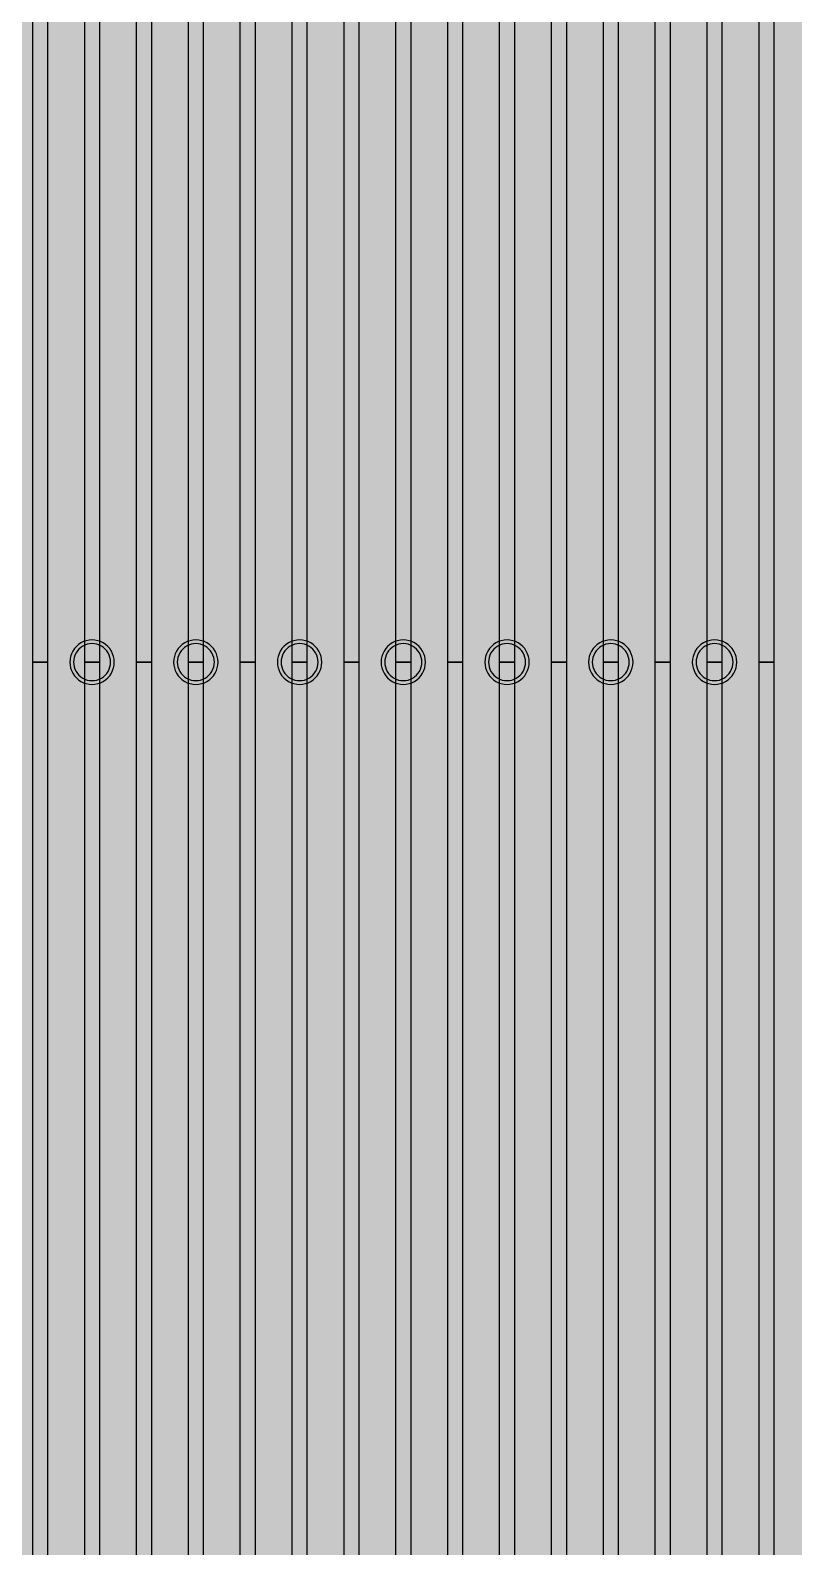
# Model space of a CAD drawing. Header units: metres. Extents: x -7231 to 10969, y -37556 to 1873.
# Drawn here: x -466.8 to -363.8, y -16751.3 to -16546.6 of the extents above; entities that cross this region are included whole.
import ezdxf

# ---------------------------------------------------------------- set-up
doc = ezdxf.new("R2010")
doc.units = ezdxf.units.M
for name, color, linetype in [('Metal1', 4, 'CONTINUOUS'), ('Metal2', 3, 'CONTINUOUS'), ('Polyimide', 7, 'CONTINUOUS')]:
    doc.layers.add(name, color=color, linetype=linetype)

msp = doc.modelspace()

# ---------------------------------------------------------------- hatches: boundary and pattern name
at = {"layer": 'Polyimide'}
msp.add_hatch(color=7, dxfattribs=at).paths.add_polyline_path([(4065.69, -468), (4066.67, -501.99), (4068.51, -535.99), (4071.41, -569.99), (4075.54, -603.99), (4081.04, -637.99), (4088.01, -671.99), (4096.52, -705.98), (4106.62, -739.98), (4118.33, -773.98), (4131.63, -807.98), (4146.49, -841.98), (4162.87, -875.98), (4180.68, -909.97), (4199.83, -943.97), (4220.22, -977.97), (4241.73, -1011.97), (4264.21, -1045.97), (4287.52, -1079.96), (4311.51, -1113.96), (4336.01, -1147.96), (4360.86, -1181.96), (4385.88, -1215.96), (4410.89, -1249.96), (4435.74, -1283.95), (4460.24, -1317.95), (4484.23, -1351.95), (4507.54, -1385.95), (4530.02, -1419.95), (4551.53, -1453.94), (4571.92, -1487.94), (4591.07, -1521.94), (4608.88, -1555.94), (4625.26, -1589.94), (4640.12, -1623.94), (4653.42, -1657.93), (4665.13, -1691.93), (4675.23, -1725.93), (4683.74, -1759.93), (4690.71, -1793.93), (4696.21, -1827.93), (4700.34, -1861.92), (4703.24, -1895.92), (4705.08, -1929.92), (4706.06, -1963.92), (4706.44, -1997.92), (4706.5, -2031.91), (4706.5, -4793.02), (4709.95, -4838.39), (4720.22, -4882.71), (4737.08, -4924.98), (4760.13, -4964.2), (4788.85, -4999.49), (4822.58, -5030.03), (4860.53, -5055.12), (4901.85, -5074.18), (4901.85, -5074.18), (4970.68, -5105.23), (5034.7, -5145.26), (5092.76, -5193.54), (5143.8, -5249.19), (5186.89, -5311.2), (5221.24, -5378.44), (5246.23, -5449.69), (5261.41, -5523.66), (5266.5, -5599), (5261.41, -5674.34), (5246.23, -5748.31), (5221.24, -5819.56), (5186.89, -5886.8), (5143.8, -5948.81), (5092.76, -6004.46), (5034.7, -6052.74), (4970.68, -6092.77), (4901.85, -6123.82), (4860.53, -6142.88), (4822.58, -6167.97), (4788.85, -6198.51), (4760.13, -6233.8), (4737.08, -6273.02), (4720.22, -6315.29), (4709.95, -6359.61), (4706.5, -6404.98), (4706.5, -9221.52), (4709.95, -9266.88), (4720.22, -9311.21), (4737.08, -9353.47), (4760.13, -9392.7), (4788.85, -9427.98), (4822.58, -9458.52), (4860.53, -9483.61), (4901.85, -9502.67), (4970.68, -9533.72), (5034.7, -9573.75), (5092.76, -9622.03), (5143.8, -9677.68), (5186.89, -9739.69), (5221.24, -9806.94), (5246.23, -9878.19), (5261.41, -9952.16), (5266.5, -10027.49), (5261.41, -10102.83), (5246.23, -10176.8), (5221.24, -10248.05), (5186.89, -10315.3), (5143.8, -10377.31), (5092.76, -10432.96), (5034.7, -10481.24), (4970.68, -10521.27), (4901.85, -10552.32), (4860.53, -10571.38), (4822.58, -10596.46), (4788.85, -10627), (4760.13, -10662.29), (4737.08, -10701.52), (4720.22, -10743.78), (4709.95, -10788.1), (4706.5, -10833.47), (4706.5, -13650.01), (4709.95, -13695.38), (4720.22, -13739.7), (4737.08, -13781.96), (4760.13, -13821.19), (4788.85, -13856.48), (4822.58, -13887.02), (4860.53, -13912.11), (4901.85, -13931.17), (4970.68, -13962.22), (5034.7, -14002.25), (5092.76, -14050.53), (5143.8, -14106.18), (5186.89, -14168.19), (5221.24, -14235.43), (5246.23, -14306.68), (5261.41, -14380.65), (5266.5, -14455.99), (5261.41, -14531.33), (5246.23, -14605.29), (5221.24, -14676.55), (5186.89, -14743.79), (5143.8, -14805.8), (5092.76, -14861.45), (5034.7, -14909.73), (4970.68, -14949.76), (4901.85, -14980.81), (4860.53, -14999.87), (4822.58, -15024.96), (4788.85, -15055.5), (4760.13, -15090.79), (4737.08, -15130.01), (4720.22, -15172.27), (4709.95, -15216.6), (4706.5, -15261.97), (4706.5, -15455.99), (4720.95, -15750.04), (4764.14, -16041.26), (4835.68, -16326.84), (4934.86, -16604.04), (5060.74, -16870.18), (5212.09, -17122.7), (5387.47, -17359.17), (5585.18, -17577.31), (5803.32, -17775.02), (6039.79, -17950.4), (6292.31, -18101.75), (6558.45, -18227.63), (6835.65, -18326.81), (7121.23, -18398.34), (7412.45, -18441.54), (7706.5, -18455.99), (9969.01, -18455.99), (10047.42, -18459.84), (10125.08, -18471.36), (10201.23, -18490.44), (10275.15, -18516.89), (10346.12, -18550.45), (10413.46, -18590.81), (10476.52, -18637.58), (10534.69, -18690.3), (10587.41, -18748.47), (10634.18, -18811.53), (10674.54, -18878.87), (10708.11, -18949.84), (10734.56, -19023.76), (10753.63, -19099.92), (10765.15, -19177.58), (10769.01, -19255.99), (10769.01, -20895.8), (10730.24, -20951.41), (10694.6, -21009.08), (10662.21, -21068.63), (10633.17, -21129.89), (10607.55, -21192.66), (10585.45, -21256.74), (10566.93, -21321.96), (10552.05, -21388.09), (10540.84, -21454.95), (10533.35, -21522.33), (10529.6, -21590.02), (10529.6, -21657.81), (10533.35, -21725.5), (10540.84, -21792.87), (10552.05, -21859.73), (10566.93, -21925.87), (10585.45, -21991.08), (10607.55, -22055.17), (10633.17, -22117.94), (10662.21, -22179.19), (10694.6, -22238.74), (10730.24, -22296.41), (10769.01, -22352.03), (10769.01, -32454.24), (10728.74, -32510.49), (10691.72, -32568.92), (10658.05, -32629.35), (10627.85, -32691.58), (10601.2, -32755.42), (10578.21, -32820.67), (10558.93, -32887.1), (10543.44, -32954.52), (10531.77, -33022.71), (10523.97, -33091.44), (10520.07, -33160.51), (10520.07, -33229.69), (10523.97, -33298.75), (10531.77, -33367.49), (10543.44, -33435.67), (10558.93, -33503.09), (10578.21, -33569.53), (10601.2, -33634.77), (10627.85, -33698.61), (10658.05, -33760.85), (10691.72, -33821.28), (10728.74, -33879.71), (10769.01, -33935.96), (10769.01, -36556), (10765.15, -36634.41), (10753.63, -36712.07), (10734.56, -36788.23), (10708.11, -36862.15), (10674.54, -36933.12), (10634.18, -37000.46), (10587.41, -37063.51), (10534.69, -37121.69), (10476.52, -37174.41), (10413.46, -37221.18), (10346.12, -37261.54), (10275.15, -37295.1), (10201.23, -37321.55), (10125.08, -37340.63), (10047.42, -37352.15), (9969.01, -37356), (-6231.01, -37356), (-6309.42, -37352.15), (-6387.08, -37340.63), (-6463.23, -37321.55), (-6537.15, -37295.1), (-6608.12, -37261.54), (-6675.46, -37221.18), (-6738.52, -37174.41), (-6796.69, -37121.69), (-6849.41, -37063.51), (-6896.18, -37000.46), (-6936.54, -36933.12), (-6970.11, -36862.15), (-6996.56, -36788.23), (-7015.63, -36712.07), (-7027.15, -36634.41), (-7031.01, -36556), (-7031.01, -33936), (-6990.74, -33879.75), (-6953.7, -33821.31), (-6920.03, -33760.88), (-6889.82, -33698.64), (-6863.18, -33634.8), (-6840.18, -33569.55), (-6820.9, -33503.11), (-6805.4, -33435.69), (-6793.74, -33367.49), (-6785.94, -33298.75), (-6782.03, -33229.68), (-6782.03, -33160.5), (-6785.94, -33091.43), (-6793.74, -33022.69), (-6805.4, -32954.5), (-6820.9, -32887.07), (-6840.18, -32820.63), (-6863.18, -32755.39), (-6889.82, -32691.54), (-6920.03, -32629.3), (-6953.7, -32568.87), (-6990.74, -32510.43), (-7031.01, -32454.18), (-7031.01, -22364.83), (-6990.74, -22308.58), (-6953.7, -22250.14), (-6920.03, -22189.71), (-6889.82, -22127.47), (-6863.18, -22063.62), (-6840.18, -21998.38), (-6820.9, -21931.94), (-6805.4, -21864.51), (-6793.74, -21796.32), (-6785.94, -21727.58), (-6782.03, -21658.51), (-6782.03, -21589.33), (-6785.94, -21520.26), (-6793.74, -21451.52), (-6805.4, -21383.32), (-6820.9, -21315.9), (-6840.18, -21249.46), (-6863.18, -21184.21), (-6889.82, -21120.37), (-6920.03, -21058.13), (-6953.7, -20997.7), (-6990.74, -20939.26), (-7031.01, -20883.01), (-7031.01, -19255.99), (-7027.15, -19177.58), (-7015.63, -19099.92), (-6996.56, -19023.76), (-6970.11, -18949.84), (-6936.54, -18878.87), (-6896.18, -18811.53), (-6849.41, -18748.47), (-6796.69, -18690.3), (-6738.52, -18637.58), (-6675.46, -18590.81), (-6608.12, -18550.45), (-6537.15, -18516.89), (-6463.23, -18490.44), (-6387.08, -18471.36), (-6309.42, -18459.84), (-6231.01, -18455.99), (-3968.5, -18455.99), (-3674.45, -18441.54), (-3383.23, -18398.34), (-3097.65, -18326.81), (-2820.45, -18227.63), (-2554.31, -18101.75), (-2301.79, -17950.4), (-2065.32, -17775.02), (-1847.18, -17577.31), (-1649.47, -17359.17), (-1474.09, -17122.7), (-1322.74, -16870.18), (-1196.86, -16604.04), (-1097.68, -16326.84), (-1026.14, -16041.26), (-982.95, -15750.04), (-968.5, -15455.99), (-968.5, -15261.97), (-971.95, -15216.6), (-982.22, -15172.27), (-999.08, -15130.01), (-1022.13, -15090.79), (-1050.85, -15055.5), (-1084.58, -15024.96), (-1122.53, -14999.87), (-1163.85, -14980.81), (-1232.68, -14949.76), (-1296.7, -14909.73), (-1354.76, -14861.45), (-1405.8, -14805.8), (-1448.89, -14743.79), (-1483.24, -14676.55), (-1508.23, -14605.29), (-1523.41, -14531.33), (-1528.5, -14455.99), (-1523.41, -14380.65), (-1508.23, -14306.68), (-1483.24, -14235.43), (-1448.89, -14168.19), (-1405.8, -14106.18), (-1354.76, -14050.53), (-1296.7, -14002.25), (-1232.68, -13962.22), (-1163.85, -13931.17), (-1122.53, -13912.11), (-1084.58, -13887.02), (-1050.85, -13856.48), (-1022.13, -13821.19), (-999.08, -13781.96), (-982.22, -13739.7), (-971.95, -13695.38), (-968.5, -13650.01), (-968.5, -12309.64), (-971.95, -12264.27), (-982.22, -12219.94), (-999.08, -12177.68), (-1022.13, -12138.46), (-1050.85, -12103.17), (-1084.58, -12072.63), (-1122.53, -12047.54), (-1163.85, -12028.48), (-1232.68, -11997.43), (-1296.7, -11957.4), (-1354.76, -11909.12), (-1405.8, -11853.47), (-1448.89, -11791.46), (-1483.24, -11724.22), (-1508.23, -11652.96), (-1523.41, -11579), (-1528.5, -11503.66), (-1523.41, -11428.32), (-1508.23, -11354.35), (-1483.24, -11283.1), (-1448.89, -11215.86), (-1405.8, -11153.85), (-1354.76, -11098.2), (-1296.7, -11049.92), (-1232.68, -11009.89), (-1163.85, -10978.84), (-1122.53, -10959.78), (-1084.58, -10934.69), (-1050.85, -10904.15), (-1022.13, -10868.86), (-999.08, -10829.63), (-982.22, -10787.37), (-971.95, -10743.05), (-968.5, -10697.68), (-968.5, -9357.31), (-971.95, -9311.94), (-982.22, -9267.62), (-999.08, -9225.35), (-1022.13, -9186.13), (-1050.85, -9150.84), (-1084.58, -9120.3), (-1122.53, -9095.21), (-1163.85, -9076.15), (-1163.85, -9076.15), (-1232.68, -9045.1), (-1296.7, -9005.07), (-1354.76, -8956.79), (-1405.8, -8901.14), (-1448.89, -8839.13), (-1483.24, -8771.89), (-1508.23, -8700.64), (-1523.41, -8626.67), (-1528.5, -8551.33), (-1523.41, -8475.99), (-1508.23, -8402.02), (-1483.24, -8330.77), (-1448.89, -8263.53), (-1405.8, -8201.52), (-1354.76, -8145.87), (-1296.7, -8097.59), (-1232.68, -8057.56), (-1163.85, -8026.51), (-1163.85, -8026.51), (-1122.53, -8007.45), (-1084.58, -7982.36), (-1050.85, -7951.82), (-1022.13, -7916.53), (-999.08, -7877.31), (-982.22, -7835.04), (-971.95, -7790.72), (-968.5, -7745.35), (-968.5, -6404.98), (-971.95, -6359.61), (-982.22, -6315.29), (-999.08, -6273.02), (-1022.13, -6233.8), (-1050.85, -6198.51), (-1084.58, -6167.97), (-1122.53, -6142.88), (-1163.85, -6123.82), (-1163.85, -6123.82), (-1232.68, -6092.77), (-1296.7, -6052.74), (-1354.76, -6004.46), (-1405.8, -5948.81), (-1448.89, -5886.8), (-1483.24, -5819.56), (-1508.23, -5748.31), (-1523.41, -5674.34), (-1528.5, -5599), (-1523.41, -5523.66), (-1508.23, -5449.69), (-1483.24, -5378.44), (-1448.89, -5311.2), (-1405.8, -5249.19), (-1354.76, -5193.54), (-1296.7, -5145.26), (-1232.68, -5105.23), (-1163.85, -5074.18), (-1163.85, -5074.18), (-1122.53, -5055.12), (-1084.58, -5030.03), (-1050.85, -4999.49), (-1022.13, -4964.2), (-999.08, -4924.98), (-982.22, -4882.71), (-971.95, -4838.39), (-968.5, -4793.02), (-968.5, -2031.91), (-968.44, -1997.92), (-968.06, -1963.92), (-967.05, -1929.92), (-965.18, -1895.92), (-962.22, -1861.92), (-958.01, -1827.93), (-952.41, -1793.93), (-945.31, -1759.93), (-936.64, -1725.93), (-926.35, -1691.93), (-914.43, -1657.93), (-900.88, -1623.94), (-885.74, -1589.94), (-869.05, -1555.94), (-850.91, -1521.94), (-831.4, -1487.94), (-810.63, -1453.94), (-788.72, -1419.95), (-765.82, -1385.95), (-742.07, -1351.95), (-717.63, -1317.95), (-692.67, -1283.95), (-667.36, -1249.96), (-641.88, -1215.96), (-616.39, -1181.96), (-591.08, -1147.96), (-566.12, -1113.96), (-541.68, -1079.96), (-517.93, -1045.97), (-495.03, -1011.97), (-473.12, -977.97), (-452.35, -943.97), (-432.84, -909.97), (-414.7, -875.98), (-398.01, -841.98), (-382.87, -807.98), (-369.32, -773.98), (-357.4, -739.98), (-347.11, -705.98), (-338.44, -671.99), (-331.34, -637.99), (-325.74, -603.99), (-321.53, -569.99), (-318.57, -535.99), (-316.7, -501.99), (-315.69, -468), (-315.31, -434), (-315.25, -400), (-315.25, 401), (-315.25, 451), (-315.25, 1644), (-270.25, 1644), (-270.03, 1637.13), (-269.35, 1630.29), (-268.23, 1623.52), (-266.67, 1616.82), (-264.68, 1610.25), (-262.26, 1603.82), (-259.42, 1597.56), (-256.18, 1591.5), (-252.55, 1585.67), (-248.55, 1580.08), (-244.19, 1574.77), (-239.5, 1569.75), (-234.48, 1565.06), (-229.17, 1560.7), (-223.58, 1556.7), (-217.75, 1553.07), (-211.69, 1549.83), (-205.43, 1546.99), (-199, 1544.57), (-192.43, 1542.58), (-185.73, 1541.02), (-178.96, 1539.9), (-172.12, 1539.22), (-165.25, 1539), (-158.38, 1539.22), (-151.54, 1539.9), (-144.77, 1541.02), (-138.07, 1542.58), (-131.5, 1544.57), (-125.07, 1546.99), (-118.81, 1549.83), (-112.75, 1553.07), (-106.92, 1556.7), (-101.33, 1560.7), (-96.02, 1565.06), (-91, 1569.75), (-86.31, 1574.77), (-81.95, 1580.08), (-77.95, 1585.67), (-74.32, 1591.5), (-71.08, 1597.56), (-68.24, 1603.82), (-65.82, 1610.25), (-63.83, 1616.82), (-62.27, 1623.52), (-61.15, 1630.29), (-60.47, 1637.13), (-60.25, 1644), (1853, 1644), (1853, 1573), (3815.25, 1573), (3815.46, 1579.54), (3816.11, 1586.05), (3817.17, 1592.51), (3818.66, 1598.88), (3820.56, 1605.14), (3822.86, 1611.27), (3825.56, 1617.23), (3828.65, 1623), (3832.1, 1628.56), (3835.91, 1633.88), (3840.07, 1638.93), (3844.54, 1643.71), (3849.32, 1648.18), (3854.37, 1652.34), (3859.69, 1656.15), (3865.25, 1659.6), (3871.02, 1662.69), (3876.98, 1665.39), (3883.11, 1667.69), (3889.37, 1669.59), (3895.74, 1671.08), (3902.2, 1672.14), (3908.71, 1672.79), (3915.25, 1673), (3921.79, 1672.79), (3928.3, 1672.14), (3934.76, 1671.08), (3941.13, 1669.59), (3947.39, 1667.69), (3953.52, 1665.39), (3959.48, 1662.69), (3965.25, 1659.6), (3970.81, 1656.15), (3976.13, 1652.34), (3981.18, 1648.18), (3985.96, 1643.71), (3990.43, 1638.93), (3994.59, 1633.88), (3998.4, 1628.56), (4001.85, 1623), (4004.94, 1617.23), (4007.64, 1611.27), (4009.94, 1605.14), (4011.84, 1598.88), (4013.33, 1592.51), (4014.39, 1586.05), (4015.04, 1579.54), (4015.25, 1573), (4065.25, 1573), (4065.25, 451), (4065.25, 401), (4065.25, -400), (4065.31, -434), (4065.69, -468)])

# ---------------------------------------------------------------- linework, layer by layer
at = {"layer": 'Metal1'}
for points in [[(-464.5, -2032.19), (-464.5, -16631.91), (-466.5, -16631.91), (-466.5, -2031.64)], [(-457.5, -2032.19), (-457.5, -16631.91), (-459.5, -16631.91), (-459.5, -2031.64)], [(-450.5, -2032.19), (-450.5, -16631.91), (-452.5, -16631.91), (-452.5, -2031.64)], [(-443.5, -2032.19), (-443.5, -16631.91), (-445.5, -16631.91), (-445.5, -2031.64)], [(-436.5, -2032.19), (-436.5, -16631.91), (-438.5, -16631.91), (-438.5, -2031.64)], [(-429.5, -2032.19), (-429.5, -16631.91), (-431.5, -16631.91), (-431.5, -2031.64)], [(-422.5, -2032.19), (-422.5, -16631.91), (-424.5, -16631.91), (-424.5, -2031.64)], [(-415.5, -2032.19), (-415.5, -16631.91), (-417.5, -16631.91), (-417.5, -2031.64)], [(-408.5, -2032.19), (-408.5, -16631.91), (-410.5, -16631.91), (-410.5, -2031.64)], [(-401.5, -2032.19), (-401.5, -16631.91), (-403.5, -16631.91), (-403.5, -2031.64)], [(-394.5, -2032.19), (-394.5, -16631.91), (-396.5, -16631.91), (-396.5, -2031.64)], [(-387.5, -2032.18), (-387.5, -16631.91), (-389.5, -16631.91), (-389.5, -2031.64)], [(-380.5, -2032.18), (-380.5, -16631.91), (-382.5, -16631.91), (-382.5, -2031.65)], [(-373.5, -2032.18), (-373.5, -16631.91), (-375.5, -16631.91), (-375.5, -2031.65)], [(-366.5, -2032.18), (-366.5, -16631.91), (-368.5, -16631.91), (-368.5, -2031.65)], [(-317.83, -17790.11), (-339.03, -17767.6), (-360.23, -17745.1), (-381.43, -17722.6), (-402.63, -17700.1), (-423.83, -17677.6), (-445.03, -17655.1), (-457.88, -17641.46), (-466.5, -17619.74), (-466.5, -16631.91), (-464.5, -16631.91), (-464.5, -17619.36), (-456.16, -17640.37), (-443.57, -17653.73), (-422.37, -17676.23), (-401.17, -17698.73), (-379.98, -17721.23), (-358.78, -17743.73), (-337.58, -17766.23), (-316.38, -17788.73)], [(-304.73, -17790.1), (-325.8, -17767.6), (-346.87, -17745.1), (-367.94, -17722.6), (-389.01, -17700.1), (-410.09, -17677.6), (-431.16, -17655.1), (-443.93, -17641.46), (-452.5, -17619.77), (-452.5, -16631.91), (-450.5, -16631.91), (-450.5, -17619.39), (-442.21, -17640.37), (-429.7, -17653.73), (-408.63, -17676.23), (-387.55, -17698.73), (-366.48, -17721.23), (-345.41, -17743.73), (-324.34, -17766.24), (-303.27, -17788.74)], [(-291.62, -17790.1), (-312.56, -17767.6), (-333.51, -17745.1), (-354.45, -17722.6), (-375.4, -17700.1), (-396.34, -17677.6), (-417.29, -17655.1), (-429.98, -17641.46), (-438.5, -17619.81), (-438.5, -16631.91), (-436.5, -16631.91), (-436.5, -17619.43), (-428.26, -17640.37), (-415.82, -17653.73), (-394.88, -17676.23), (-373.93, -17698.74), (-352.99, -17721.24), (-332.04, -17743.74), (-311.1, -17766.24), (-290.15, -17788.74)], [(-278.51, -17790.1), (-299.33, -17767.6), (-320.14, -17745.1), (-340.96, -17722.6), (-361.78, -17700.1), (-382.6, -17677.6), (-403.42, -17655.09), (-416.04, -17641.46), (-424.5, -17619.84), (-424.5, -16631.91), (-422.5, -16631.91), (-422.5, -17619.46), (-414.31, -17640.37), (-401.95, -17653.74), (-381.13, -17676.24), (-360.31, -17698.74), (-339.49, -17721.24), (-318.68, -17743.74), (-297.86, -17766.24), (-277.04, -17788.74)], [(-265.4, -17790.1), (-286.09, -17767.6), (-306.78, -17745.09), (-327.47, -17722.59), (-348.16, -17700.09), (-368.85, -17677.59), (-389.55, -17655.09), (-402.09, -17641.45), (-410.5, -17619.88), (-410.5, -16631.91), (-408.5, -16631.91), (-408.5, -17619.5), (-400.36, -17640.38), (-388.07, -17653.74), (-367.38, -17676.24), (-346.69, -17698.74), (-326, -17721.24), (-305.31, -17743.74), (-284.62, -17766.24), (-263.93, -17788.74)], [(-252.29, -17790.09), (-272.86, -17767.59), (-293.42, -17745.09), (-313.98, -17722.59), (-334.55, -17700.09), (-355.11, -17677.59), (-375.67, -17655.09), (-388.14, -17641.45), (-396.5, -17619.91), (-396.5, -16631.91), (-394.5, -16631.91), (-394.5, -17619.53), (-386.41, -17640.38), (-374.2, -17653.74), (-353.63, -17676.24), (-333.07, -17698.74), (-312.51, -17721.24), (-291.94, -17743.74), (-271.38, -17766.24), (-250.82, -17788.74)], [(-239.19, -17790.09), (-259.62, -17767.59), (-280.06, -17745.09), (-300.49, -17722.59), (-320.93, -17700.09), (-341.37, -17677.59), (-361.8, -17655.09), (-374.19, -17641.45), (-382.5, -17619.94), (-382.5, -16631.91), (-380.5, -16631.91), (-380.5, -17619.57), (-372.46, -17640.38), (-360.32, -17653.74), (-339.89, -17676.24), (-319.45, -17698.74), (-299.01, -17721.25), (-278.58, -17743.75), (-258.14, -17766.25), (-237.7, -17788.75)], [(-226.08, -17790.09), (-246.39, -17767.59), (-266.7, -17745.09), (-287.01, -17722.59), (-307.31, -17700.09), (-327.62, -17677.59), (-347.93, -17655.09), (-360.24, -17641.45), (-368.5, -17619.98), (-368.5, -16631.91), (-366.5, -16631.91), (-366.5, -17619.6), (-358.51, -17640.38), (-346.45, -17653.75), (-326.14, -17676.25), (-305.83, -17698.75), (-285.52, -17721.25), (-265.21, -17743.75), (-244.9, -17766.25), (-224.59, -17788.75)]]:
    msp.add_lwpolyline(points, dxfattribs=at)
for points in [[(-455.5, -16631.91), (-455.53, -16631.52), (-455.6, -16631.14), (-455.73, -16630.77), (-455.9, -16630.41), (-456.12, -16630.09), (-456.38, -16629.79), (-456.67, -16629.53), (-457, -16629.32), (-457.35, -16629.14), (-457.72, -16629.02), (-458.11, -16628.94), (-458.5, -16628.91), (-458.89, -16628.94), (-459.28, -16629.02), (-459.65, -16629.14), (-460, -16629.32), (-460.33, -16629.53), (-460.62, -16629.79), (-460.88, -16630.09), (-461.1, -16630.41), (-461.27, -16630.77), (-461.4, -16631.14), (-461.47, -16631.52), (-461.5, -16631.91), (-461.47, -16632.31), (-461.4, -16632.69), (-461.27, -16633.06), (-461.1, -16633.41), (-460.88, -16633.74), (-460.62, -16634.04), (-460.33, -16634.29), (-460, -16634.51), (-459.65, -16634.69), (-459.28, -16634.81), (-458.89, -16634.89), (-458.5, -16634.91), (-458.11, -16634.89), (-457.72, -16634.81), (-457.35, -16634.69), (-457, -16634.51), (-456.67, -16634.29), (-456.38, -16634.04), (-456.12, -16633.74), (-455.9, -16633.41), (-455.73, -16633.06), (-455.6, -16632.69), (-455.53, -16632.31), (-455.5, -16631.91)], [(-441.5, -16631.91), (-441.53, -16631.52), (-441.6, -16631.14), (-441.73, -16630.77), (-441.9, -16630.41), (-442.12, -16630.09), (-442.38, -16629.79), (-442.67, -16629.53), (-443, -16629.32), (-443.35, -16629.14), (-443.72, -16629.02), (-444.11, -16628.94), (-444.5, -16628.91), (-444.89, -16628.94), (-445.28, -16629.02), (-445.65, -16629.14), (-446, -16629.32), (-446.33, -16629.53), (-446.62, -16629.79), (-446.88, -16630.09), (-447.1, -16630.41), (-447.27, -16630.77), (-447.4, -16631.14), (-447.47, -16631.52), (-447.5, -16631.91), (-447.47, -16632.31), (-447.4, -16632.69), (-447.27, -16633.06), (-447.1, -16633.41), (-446.88, -16633.74), (-446.62, -16634.04), (-446.33, -16634.29), (-446, -16634.51), (-445.65, -16634.69), (-445.28, -16634.81), (-444.89, -16634.89), (-444.5, -16634.91), (-444.11, -16634.89), (-443.72, -16634.81), (-443.35, -16634.69), (-443, -16634.51), (-442.67, -16634.29), (-442.38, -16634.04), (-442.12, -16633.74), (-441.9, -16633.41), (-441.73, -16633.06), (-441.6, -16632.69), (-441.53, -16632.31), (-441.5, -16631.91)], [(-427.5, -16631.91), (-427.53, -16631.52), (-427.6, -16631.14), (-427.73, -16630.77), (-427.9, -16630.41), (-428.12, -16630.09), (-428.38, -16629.79), (-428.67, -16629.53), (-429, -16629.32), (-429.35, -16629.14), (-429.72, -16629.02), (-430.11, -16628.94), (-430.5, -16628.91), (-430.89, -16628.94), (-431.28, -16629.02), (-431.65, -16629.14), (-432, -16629.32), (-432.33, -16629.53), (-432.62, -16629.79), (-432.88, -16630.09), (-433.1, -16630.41), (-433.27, -16630.77), (-433.4, -16631.14), (-433.47, -16631.52), (-433.5, -16631.91), (-433.47, -16632.31), (-433.4, -16632.69), (-433.27, -16633.06), (-433.1, -16633.41), (-432.88, -16633.74), (-432.62, -16634.04), (-432.33, -16634.29), (-432, -16634.51), (-431.65, -16634.69), (-431.28, -16634.81), (-430.89, -16634.89), (-430.5, -16634.91), (-430.11, -16634.89), (-429.72, -16634.81), (-429.35, -16634.69), (-429, -16634.51), (-428.67, -16634.29), (-428.38, -16634.04), (-428.12, -16633.74), (-427.9, -16633.41), (-427.73, -16633.06), (-427.6, -16632.69), (-427.53, -16632.31), (-427.5, -16631.91)], [(-413.5, -16631.91), (-413.53, -16631.52), (-413.6, -16631.14), (-413.73, -16630.77), (-413.9, -16630.41), (-414.12, -16630.09), (-414.38, -16629.79), (-414.67, -16629.53), (-415, -16629.32), (-415.35, -16629.14), (-415.72, -16629.02), (-416.11, -16628.94), (-416.5, -16628.91), (-416.89, -16628.94), (-417.28, -16629.02), (-417.65, -16629.14), (-418, -16629.32), (-418.33, -16629.53), (-418.62, -16629.79), (-418.88, -16630.09), (-419.1, -16630.41), (-419.27, -16630.77), (-419.4, -16631.14), (-419.47, -16631.52), (-419.5, -16631.91), (-419.47, -16632.31), (-419.4, -16632.69), (-419.27, -16633.06), (-419.1, -16633.41), (-418.88, -16633.74), (-418.62, -16634.04), (-418.33, -16634.29), (-418, -16634.51), (-417.65, -16634.69), (-417.28, -16634.81), (-416.89, -16634.89), (-416.5, -16634.91), (-416.11, -16634.89), (-415.72, -16634.81), (-415.35, -16634.69), (-415, -16634.51), (-414.67, -16634.29), (-414.38, -16634.04), (-414.12, -16633.74), (-413.9, -16633.41), (-413.73, -16633.06), (-413.6, -16632.69), (-413.53, -16632.31), (-413.5, -16631.91)], [(-399.5, -16631.91), (-399.53, -16631.52), (-399.6, -16631.14), (-399.73, -16630.77), (-399.9, -16630.41), (-400.12, -16630.09), (-400.38, -16629.79), (-400.67, -16629.53), (-401, -16629.32), (-401.35, -16629.14), (-401.72, -16629.02), (-402.11, -16628.94), (-402.5, -16628.91), (-402.89, -16628.94), (-403.28, -16629.02), (-403.65, -16629.14), (-404, -16629.32), (-404.33, -16629.53), (-404.62, -16629.79), (-404.88, -16630.09), (-405.1, -16630.41), (-405.27, -16630.77), (-405.4, -16631.14), (-405.47, -16631.52), (-405.5, -16631.91), (-405.47, -16632.31), (-405.4, -16632.69), (-405.27, -16633.06), (-405.1, -16633.41), (-404.88, -16633.74), (-404.62, -16634.04), (-404.33, -16634.29), (-404, -16634.51), (-403.65, -16634.69), (-403.28, -16634.81), (-402.89, -16634.89), (-402.5, -16634.91), (-402.11, -16634.89), (-401.72, -16634.81), (-401.35, -16634.69), (-401, -16634.51), (-400.67, -16634.29), (-400.38, -16634.04), (-400.12, -16633.74), (-399.9, -16633.41), (-399.73, -16633.06), (-399.6, -16632.69), (-399.53, -16632.31), (-399.5, -16631.91)], [(-385.5, -16631.91), (-385.53, -16631.52), (-385.6, -16631.14), (-385.73, -16630.77), (-385.9, -16630.41), (-386.12, -16630.09), (-386.38, -16629.79), (-386.67, -16629.53), (-387, -16629.32), (-387.35, -16629.14), (-387.72, -16629.02), (-388.11, -16628.94), (-388.5, -16628.91), (-388.89, -16628.94), (-389.28, -16629.02), (-389.65, -16629.14), (-390, -16629.32), (-390.33, -16629.53), (-390.62, -16629.79), (-390.88, -16630.09), (-391.1, -16630.41), (-391.27, -16630.77), (-391.4, -16631.14), (-391.47, -16631.52), (-391.5, -16631.91), (-391.47, -16632.31), (-391.4, -16632.69), (-391.27, -16633.06), (-391.1, -16633.41), (-390.88, -16633.74), (-390.62, -16634.04), (-390.33, -16634.29), (-390, -16634.51), (-389.65, -16634.69), (-389.28, -16634.81), (-388.89, -16634.89), (-388.5, -16634.91), (-388.11, -16634.89), (-387.72, -16634.81), (-387.35, -16634.69), (-387, -16634.51), (-386.67, -16634.29), (-386.38, -16634.04), (-386.12, -16633.74), (-385.9, -16633.41), (-385.73, -16633.06), (-385.6, -16632.69), (-385.53, -16632.31), (-385.5, -16631.91)], [(-371.5, -16631.91), (-371.53, -16631.52), (-371.6, -16631.14), (-371.73, -16630.77), (-371.9, -16630.41), (-372.12, -16630.09), (-372.38, -16629.79), (-372.67, -16629.53), (-373, -16629.32), (-373.35, -16629.14), (-373.72, -16629.02), (-374.11, -16628.94), (-374.5, -16628.91), (-374.89, -16628.94), (-375.28, -16629.02), (-375.65, -16629.14), (-376, -16629.32), (-376.33, -16629.53), (-376.62, -16629.79), (-376.88, -16630.09), (-377.1, -16630.41), (-377.27, -16630.77), (-377.4, -16631.14), (-377.47, -16631.52), (-377.5, -16631.91), (-377.47, -16632.31), (-377.4, -16632.69), (-377.27, -16633.06), (-377.1, -16633.41), (-376.88, -16633.74), (-376.62, -16634.04), (-376.33, -16634.29), (-376, -16634.51), (-375.65, -16634.69), (-375.28, -16634.81), (-374.89, -16634.89), (-374.5, -16634.91), (-374.11, -16634.89), (-373.72, -16634.81), (-373.35, -16634.69), (-373, -16634.51), (-372.67, -16634.29), (-372.38, -16634.04), (-372.12, -16633.74), (-371.9, -16633.41), (-371.73, -16633.06), (-371.6, -16632.69), (-371.53, -16632.31), (-371.5, -16631.91)]]:
    msp.add_lwpolyline(points, close=True, dxfattribs=at)
at = {"layer": 'Metal2'}
for points in [[(-455.5, -16631.91), (-455.53, -16631.52), (-455.6, -16631.14), (-455.73, -16630.77), (-455.9, -16630.41), (-456.12, -16630.09), (-456.38, -16629.79), (-456.67, -16629.53), (-457, -16629.32), (-457.35, -16629.14), (-457.72, -16629.02), (-458.11, -16628.94), (-458.5, -16628.91), (-458.89, -16628.94), (-459.28, -16629.02), (-459.65, -16629.14), (-460, -16629.32), (-460.33, -16629.53), (-460.62, -16629.79), (-460.88, -16630.09), (-461.1, -16630.41), (-461.27, -16630.77), (-461.4, -16631.14), (-461.47, -16631.52), (-461.5, -16631.91), (-461.47, -16632.31), (-461.4, -16632.69), (-461.27, -16633.06), (-461.1, -16633.41), (-460.88, -16633.74), (-460.62, -16634.04), (-460.33, -16634.29), (-460, -16634.51), (-459.65, -16634.69), (-459.28, -16634.81), (-458.89, -16634.89), (-458.5, -16634.91), (-458.11, -16634.89), (-457.72, -16634.81), (-457.35, -16634.69), (-457, -16634.51), (-456.67, -16634.29), (-456.38, -16634.04), (-456.12, -16633.74), (-455.9, -16633.41), (-455.73, -16633.06), (-455.6, -16632.69), (-455.53, -16632.31), (-455.5, -16631.91)], [(-441.5, -16631.91), (-441.53, -16631.52), (-441.6, -16631.14), (-441.73, -16630.77), (-441.9, -16630.41), (-442.12, -16630.09), (-442.38, -16629.79), (-442.67, -16629.53), (-443, -16629.32), (-443.35, -16629.14), (-443.72, -16629.02), (-444.11, -16628.94), (-444.5, -16628.91), (-444.89, -16628.94), (-445.28, -16629.02), (-445.65, -16629.14), (-446, -16629.32), (-446.33, -16629.53), (-446.62, -16629.79), (-446.88, -16630.09), (-447.1, -16630.41), (-447.27, -16630.77), (-447.4, -16631.14), (-447.47, -16631.52), (-447.5, -16631.91), (-447.47, -16632.31), (-447.4, -16632.69), (-447.27, -16633.06), (-447.1, -16633.41), (-446.88, -16633.74), (-446.62, -16634.04), (-446.33, -16634.29), (-446, -16634.51), (-445.65, -16634.69), (-445.28, -16634.81), (-444.89, -16634.89), (-444.5, -16634.91), (-444.11, -16634.89), (-443.72, -16634.81), (-443.35, -16634.69), (-443, -16634.51), (-442.67, -16634.29), (-442.38, -16634.04), (-442.12, -16633.74), (-441.9, -16633.41), (-441.73, -16633.06), (-441.6, -16632.69), (-441.53, -16632.31), (-441.5, -16631.91)], [(-427.5, -16631.91), (-427.53, -16631.52), (-427.6, -16631.14), (-427.73, -16630.77), (-427.9, -16630.41), (-428.12, -16630.09), (-428.38, -16629.79), (-428.67, -16629.53), (-429, -16629.32), (-429.35, -16629.14), (-429.72, -16629.02), (-430.11, -16628.94), (-430.5, -16628.91), (-430.89, -16628.94), (-431.28, -16629.02), (-431.65, -16629.14), (-432, -16629.32), (-432.33, -16629.53), (-432.62, -16629.79), (-432.88, -16630.09), (-433.1, -16630.41), (-433.27, -16630.77), (-433.4, -16631.14), (-433.47, -16631.52), (-433.5, -16631.91), (-433.47, -16632.31), (-433.4, -16632.69), (-433.27, -16633.06), (-433.1, -16633.41), (-432.88, -16633.74), (-432.62, -16634.04), (-432.33, -16634.29), (-432, -16634.51), (-431.65, -16634.69), (-431.28, -16634.81), (-430.89, -16634.89), (-430.5, -16634.91), (-430.11, -16634.89), (-429.72, -16634.81), (-429.35, -16634.69), (-429, -16634.51), (-428.67, -16634.29), (-428.38, -16634.04), (-428.12, -16633.74), (-427.9, -16633.41), (-427.73, -16633.06), (-427.6, -16632.69), (-427.53, -16632.31), (-427.5, -16631.91)], [(-413.5, -16631.91), (-413.53, -16631.52), (-413.6, -16631.14), (-413.73, -16630.77), (-413.9, -16630.41), (-414.12, -16630.09), (-414.38, -16629.79), (-414.67, -16629.53), (-415, -16629.32), (-415.35, -16629.14), (-415.72, -16629.02), (-416.11, -16628.94), (-416.5, -16628.91), (-416.89, -16628.94), (-417.28, -16629.02), (-417.65, -16629.14), (-418, -16629.32), (-418.33, -16629.53), (-418.62, -16629.79), (-418.88, -16630.09), (-419.1, -16630.41), (-419.27, -16630.77), (-419.4, -16631.14), (-419.47, -16631.52), (-419.5, -16631.91), (-419.47, -16632.31), (-419.4, -16632.69), (-419.27, -16633.06), (-419.1, -16633.41), (-418.88, -16633.74), (-418.62, -16634.04), (-418.33, -16634.29), (-418, -16634.51), (-417.65, -16634.69), (-417.28, -16634.81), (-416.89, -16634.89), (-416.5, -16634.91), (-416.11, -16634.89), (-415.72, -16634.81), (-415.35, -16634.69), (-415, -16634.51), (-414.67, -16634.29), (-414.38, -16634.04), (-414.12, -16633.74), (-413.9, -16633.41), (-413.73, -16633.06), (-413.6, -16632.69), (-413.53, -16632.31), (-413.5, -16631.91)], [(-399.5, -16631.91), (-399.53, -16631.52), (-399.6, -16631.14), (-399.73, -16630.77), (-399.9, -16630.41), (-400.12, -16630.09), (-400.38, -16629.79), (-400.67, -16629.53), (-401, -16629.32), (-401.35, -16629.14), (-401.72, -16629.02), (-402.11, -16628.94), (-402.5, -16628.91), (-402.89, -16628.94), (-403.28, -16629.02), (-403.65, -16629.14), (-404, -16629.32), (-404.33, -16629.53), (-404.62, -16629.79), (-404.88, -16630.09), (-405.1, -16630.41), (-405.27, -16630.77), (-405.4, -16631.14), (-405.47, -16631.52), (-405.5, -16631.91), (-405.47, -16632.31), (-405.4, -16632.69), (-405.27, -16633.06), (-405.1, -16633.41), (-404.88, -16633.74), (-404.62, -16634.04), (-404.33, -16634.29), (-404, -16634.51), (-403.65, -16634.69), (-403.28, -16634.81), (-402.89, -16634.89), (-402.5, -16634.91), (-402.11, -16634.89), (-401.72, -16634.81), (-401.35, -16634.69), (-401, -16634.51), (-400.67, -16634.29), (-400.38, -16634.04), (-400.12, -16633.74), (-399.9, -16633.41), (-399.73, -16633.06), (-399.6, -16632.69), (-399.53, -16632.31), (-399.5, -16631.91)], [(-385.5, -16631.91), (-385.53, -16631.52), (-385.6, -16631.14), (-385.73, -16630.77), (-385.9, -16630.41), (-386.12, -16630.09), (-386.38, -16629.79), (-386.67, -16629.53), (-387, -16629.32), (-387.35, -16629.14), (-387.72, -16629.02), (-388.11, -16628.94), (-388.5, -16628.91), (-388.89, -16628.94), (-389.28, -16629.02), (-389.65, -16629.14), (-390, -16629.32), (-390.33, -16629.53), (-390.62, -16629.79), (-390.88, -16630.09), (-391.1, -16630.41), (-391.27, -16630.77), (-391.4, -16631.14), (-391.47, -16631.52), (-391.5, -16631.91), (-391.47, -16632.31), (-391.4, -16632.69), (-391.27, -16633.06), (-391.1, -16633.41), (-390.88, -16633.74), (-390.62, -16634.04), (-390.33, -16634.29), (-390, -16634.51), (-389.65, -16634.69), (-389.28, -16634.81), (-388.89, -16634.89), (-388.5, -16634.91), (-388.11, -16634.89), (-387.72, -16634.81), (-387.35, -16634.69), (-387, -16634.51), (-386.67, -16634.29), (-386.38, -16634.04), (-386.12, -16633.74), (-385.9, -16633.41), (-385.73, -16633.06), (-385.6, -16632.69), (-385.53, -16632.31), (-385.5, -16631.91)], [(-371.5, -16631.91), (-371.53, -16631.52), (-371.6, -16631.14), (-371.73, -16630.77), (-371.9, -16630.41), (-372.12, -16630.09), (-372.38, -16629.79), (-372.67, -16629.53), (-373, -16629.32), (-373.35, -16629.14), (-373.72, -16629.02), (-374.11, -16628.94), (-374.5, -16628.91), (-374.89, -16628.94), (-375.28, -16629.02), (-375.65, -16629.14), (-376, -16629.32), (-376.33, -16629.53), (-376.62, -16629.79), (-376.88, -16630.09), (-377.1, -16630.41), (-377.27, -16630.77), (-377.4, -16631.14), (-377.47, -16631.52), (-377.5, -16631.91), (-377.47, -16632.31), (-377.4, -16632.69), (-377.27, -16633.06), (-377.1, -16633.41), (-376.88, -16633.74), (-376.62, -16634.04), (-376.33, -16634.29), (-376, -16634.51), (-375.65, -16634.69), (-375.28, -16634.81), (-374.89, -16634.89), (-374.5, -16634.91), (-374.11, -16634.89), (-373.72, -16634.81), (-373.35, -16634.69), (-373, -16634.51), (-372.67, -16634.29), (-372.38, -16634.04), (-372.12, -16633.74), (-371.9, -16633.41), (-371.73, -16633.06), (-371.6, -16632.69), (-371.53, -16632.31), (-371.5, -16631.91)]]:
    msp.add_lwpolyline(points, close=True, dxfattribs=at)
for points in [[(-311.28, -17790.1), (-332.41, -17767.6), (-353.55, -17745.1), (-374.69, -17722.6), (-395.82, -17700.1), (-416.96, -17677.6), (-438.09, -17655.1), (-450.91, -17641.46), (-459.5, -17619.76), (-459.5, -16631.91), (-457.5, -16631.91), (-457.5, -17619.38), (-449.19, -17640.37), (-436.64, -17653.73), (-415.5, -17676.23), (-394.36, -17698.73), (-373.23, -17721.23), (-352.09, -17743.73), (-330.96, -17766.23), (-309.82, -17788.73)], [(-298.17, -17790.1), (-319.18, -17767.6), (-340.19, -17745.1), (-361.2, -17722.6), (-382.21, -17700.1), (-403.21, -17677.6), (-424.22, -17655.1), (-436.96, -17641.46), (-445.5, -17619.79), (-445.5, -16631.91), (-443.5, -16631.91), (-443.5, -17619.41), (-435.24, -17640.37), (-422.76, -17653.73), (-401.75, -17676.23), (-380.74, -17698.73), (-359.73, -17721.23), (-338.73, -17743.74), (-317.72, -17766.24), (-296.71, -17788.74)], [(-285.06, -17790.1), (-305.94, -17767.6), (-326.83, -17745.1), (-347.71, -17722.6), (-368.59, -17700.1), (-389.47, -17677.6), (-410.35, -17655.1), (-423.01, -17641.46), (-431.5, -17619.83), (-431.5, -16631.91), (-429.5, -16631.91), (-429.5, -17619.45), (-421.29, -17640.37), (-408.89, -17653.74), (-388, -17676.24), (-367.12, -17698.74), (-346.24, -17721.24), (-325.36, -17743.74), (-304.48, -17766.24), (-283.6, -17788.74)], [(-271.96, -17790.1), (-292.71, -17767.6), (-313.46, -17745.1), (-334.22, -17722.6), (-354.97, -17700.09), (-375.73, -17677.59), (-396.48, -17655.09), (-409.06, -17641.45), (-417.5, -17619.86), (-417.5, -16631.91), (-415.5, -16631.91), (-415.5, -17619.48), (-407.34, -17640.38), (-395.01, -17653.74), (-374.26, -17676.24), (-353.5, -17698.74), (-332.75, -17721.24), (-311.99, -17743.74), (-291.24, -17766.24), (-270.49, -17788.74)], [(-258.85, -17790.1), (-279.47, -17767.59), (-300.1, -17745.09), (-320.73, -17722.59), (-341.36, -17700.09), (-361.98, -17677.59), (-382.61, -17655.09), (-395.11, -17641.45), (-403.5, -17619.89), (-403.5, -16631.91), (-401.5, -16631.91), (-401.5, -17619.52), (-393.39, -17640.38), (-381.14, -17653.74), (-360.51, -17676.24), (-339.88, -17698.74), (-319.25, -17721.24), (-298.63, -17743.74), (-278, -17766.24), (-257.37, -17788.74)], [(-245.74, -17790.09), (-266.24, -17767.59), (-286.74, -17745.09), (-307.24, -17722.59), (-327.74, -17700.09), (-348.24, -17677.59), (-368.74, -17655.09), (-381.17, -17641.45), (-389.5, -17619.93), (-389.5, -16631.91), (-387.5, -16631.91), (-387.5, -17619.55), (-379.43, -17640.38), (-367.26, -17653.74), (-346.76, -17676.24), (-326.26, -17698.74), (-305.76, -17721.24), (-285.26, -17743.74), (-264.76, -17766.25), (-244.26, -17788.75)], [(-232.63, -17790.09), (-253, -17767.59), (-273.38, -17745.09), (-293.75, -17722.59), (-314.12, -17700.09), (-334.5, -17677.59), (-354.87, -17655.09), (-367.22, -17641.45), (-375.5, -17619.96), (-375.5, -16631.91), (-373.5, -16631.91), (-373.5, -17619.59), (-365.48, -17640.38), (-353.39, -17653.74), (-333.01, -17676.24), (-312.64, -17698.75), (-292.27, -17721.25), (-271.89, -17743.75), (-251.52, -17766.25), (-231.15, -17788.75)]]:
    msp.add_lwpolyline(points, dxfattribs=at)
at = {"layer": 'Via'}
for points in [[(-456, -16631.91), (-456.02, -16631.59), (-456.09, -16631.27), (-456.19, -16630.96), (-456.33, -16630.66), (-456.52, -16630.39), (-456.73, -16630.15), (-456.98, -16629.93), (-457.25, -16629.75), (-457.54, -16629.6), (-457.85, -16629.5), (-458.17, -16629.44), (-458.5, -16629.41), (-458.83, -16629.44), (-459.15, -16629.5), (-459.46, -16629.6), (-459.75, -16629.75), (-460.02, -16629.93), (-460.27, -16630.15), (-460.48, -16630.39), (-460.67, -16630.66), (-460.81, -16630.96), (-460.91, -16631.27), (-460.98, -16631.59), (-461, -16631.91), (-460.98, -16632.24), (-460.91, -16632.56), (-460.81, -16632.87), (-460.67, -16633.16), (-460.48, -16633.44), (-460.27, -16633.68), (-460.02, -16633.9), (-459.75, -16634.08), (-459.46, -16634.22), (-459.15, -16634.33), (-458.83, -16634.39), (-458.5, -16634.41), (-458.17, -16634.39), (-457.85, -16634.33), (-457.54, -16634.22), (-457.25, -16634.08), (-456.98, -16633.9), (-456.73, -16633.68), (-456.52, -16633.44), (-456.33, -16633.16), (-456.19, -16632.87), (-456.09, -16632.56), (-456.02, -16632.24), (-456, -16631.91)], [(-442, -16631.91), (-442.02, -16631.59), (-442.09, -16631.27), (-442.19, -16630.96), (-442.33, -16630.66), (-442.52, -16630.39), (-442.73, -16630.15), (-442.98, -16629.93), (-443.25, -16629.75), (-443.54, -16629.6), (-443.85, -16629.5), (-444.17, -16629.44), (-444.5, -16629.41), (-444.83, -16629.44), (-445.15, -16629.5), (-445.46, -16629.6), (-445.75, -16629.75), (-446.02, -16629.93), (-446.27, -16630.15), (-446.48, -16630.39), (-446.67, -16630.66), (-446.81, -16630.96), (-446.91, -16631.27), (-446.98, -16631.59), (-447, -16631.91), (-446.98, -16632.24), (-446.91, -16632.56), (-446.81, -16632.87), (-446.67, -16633.16), (-446.48, -16633.44), (-446.27, -16633.68), (-446.02, -16633.9), (-445.75, -16634.08), (-445.46, -16634.22), (-445.15, -16634.33), (-444.83, -16634.39), (-444.5, -16634.41), (-444.17, -16634.39), (-443.85, -16634.33), (-443.54, -16634.22), (-443.25, -16634.08), (-442.98, -16633.9), (-442.73, -16633.68), (-442.52, -16633.44), (-442.33, -16633.16), (-442.19, -16632.87), (-442.09, -16632.56), (-442.02, -16632.24), (-442, -16631.91)], [(-428, -16631.91), (-428.02, -16631.59), (-428.09, -16631.27), (-428.19, -16630.96), (-428.33, -16630.66), (-428.52, -16630.39), (-428.73, -16630.15), (-428.98, -16629.93), (-429.25, -16629.75), (-429.54, -16629.6), (-429.85, -16629.5), (-430.17, -16629.44), (-430.5, -16629.41), (-430.83, -16629.44), (-431.15, -16629.5), (-431.46, -16629.6), (-431.75, -16629.75), (-432.02, -16629.93), (-432.27, -16630.15), (-432.48, -16630.39), (-432.67, -16630.66), (-432.81, -16630.96), (-432.91, -16631.27), (-432.98, -16631.59), (-433, -16631.91), (-432.98, -16632.24), (-432.91, -16632.56), (-432.81, -16632.87), (-432.67, -16633.16), (-432.48, -16633.44), (-432.27, -16633.68), (-432.02, -16633.9), (-431.75, -16634.08), (-431.46, -16634.22), (-431.15, -16634.33), (-430.83, -16634.39), (-430.5, -16634.41), (-430.17, -16634.39), (-429.85, -16634.33), (-429.54, -16634.22), (-429.25, -16634.08), (-428.98, -16633.9), (-428.73, -16633.68), (-428.52, -16633.44), (-428.33, -16633.16), (-428.19, -16632.87), (-428.09, -16632.56), (-428.02, -16632.24), (-428, -16631.91)], [(-414, -16631.91), (-414.02, -16631.59), (-414.09, -16631.27), (-414.19, -16630.96), (-414.33, -16630.66), (-414.52, -16630.39), (-414.73, -16630.15), (-414.98, -16629.93), (-415.25, -16629.75), (-415.54, -16629.6), (-415.85, -16629.5), (-416.17, -16629.44), (-416.5, -16629.41), (-416.83, -16629.44), (-417.15, -16629.5), (-417.46, -16629.6), (-417.75, -16629.75), (-418.02, -16629.93), (-418.27, -16630.15), (-418.48, -16630.39), (-418.67, -16630.66), (-418.81, -16630.96), (-418.91, -16631.27), (-418.98, -16631.59), (-419, -16631.91), (-418.98, -16632.24), (-418.91, -16632.56), (-418.81, -16632.87), (-418.67, -16633.16), (-418.48, -16633.44), (-418.27, -16633.68), (-418.02, -16633.9), (-417.75, -16634.08), (-417.46, -16634.22), (-417.15, -16634.33), (-416.83, -16634.39), (-416.5, -16634.41), (-416.17, -16634.39), (-415.85, -16634.33), (-415.54, -16634.22), (-415.25, -16634.08), (-414.98, -16633.9), (-414.73, -16633.68), (-414.52, -16633.44), (-414.33, -16633.16), (-414.19, -16632.87), (-414.09, -16632.56), (-414.02, -16632.24), (-414, -16631.91)], [(-400, -16631.91), (-400.02, -16631.59), (-400.09, -16631.27), (-400.19, -16630.96), (-400.33, -16630.66), (-400.52, -16630.39), (-400.73, -16630.15), (-400.98, -16629.93), (-401.25, -16629.75), (-401.54, -16629.6), (-401.85, -16629.5), (-402.17, -16629.44), (-402.5, -16629.41), (-402.83, -16629.44), (-403.15, -16629.5), (-403.46, -16629.6), (-403.75, -16629.75), (-404.02, -16629.93), (-404.27, -16630.15), (-404.48, -16630.39), (-404.67, -16630.66), (-404.81, -16630.96), (-404.91, -16631.27), (-404.98, -16631.59), (-405, -16631.91), (-404.98, -16632.24), (-404.91, -16632.56), (-404.81, -16632.87), (-404.67, -16633.16), (-404.48, -16633.44), (-404.27, -16633.68), (-404.02, -16633.9), (-403.75, -16634.08), (-403.46, -16634.22), (-403.15, -16634.33), (-402.83, -16634.39), (-402.5, -16634.41), (-402.17, -16634.39), (-401.85, -16634.33), (-401.54, -16634.22), (-401.25, -16634.08), (-400.98, -16633.9), (-400.73, -16633.68), (-400.52, -16633.44), (-400.33, -16633.16), (-400.19, -16632.87), (-400.09, -16632.56), (-400.02, -16632.24), (-400, -16631.91)], [(-386, -16631.91), (-386.02, -16631.59), (-386.09, -16631.27), (-386.19, -16630.96), (-386.33, -16630.66), (-386.52, -16630.39), (-386.73, -16630.15), (-386.98, -16629.93), (-387.25, -16629.75), (-387.54, -16629.6), (-387.85, -16629.5), (-388.17, -16629.44), (-388.5, -16629.41), (-388.83, -16629.44), (-389.15, -16629.5), (-389.46, -16629.6), (-389.75, -16629.75), (-390.02, -16629.93), (-390.27, -16630.15), (-390.48, -16630.39), (-390.67, -16630.66), (-390.81, -16630.96), (-390.91, -16631.27), (-390.98, -16631.59), (-391, -16631.91), (-390.98, -16632.24), (-390.91, -16632.56), (-390.81, -16632.87), (-390.67, -16633.16), (-390.48, -16633.44), (-390.27, -16633.68), (-390.02, -16633.9), (-389.75, -16634.08), (-389.46, -16634.22), (-389.15, -16634.33), (-388.83, -16634.39), (-388.5, -16634.41), (-388.17, -16634.39), (-387.85, -16634.33), (-387.54, -16634.22), (-387.25, -16634.08), (-386.98, -16633.9), (-386.73, -16633.68), (-386.52, -16633.44), (-386.33, -16633.16), (-386.19, -16632.87), (-386.09, -16632.56), (-386.02, -16632.24), (-386, -16631.91)], [(-372, -16631.91), (-372.02, -16631.59), (-372.09, -16631.27), (-372.19, -16630.96), (-372.33, -16630.66), (-372.52, -16630.39), (-372.73, -16630.15), (-372.98, -16629.93), (-373.25, -16629.75), (-373.54, -16629.6), (-373.85, -16629.5), (-374.17, -16629.44), (-374.5, -16629.41), (-374.83, -16629.44), (-375.15, -16629.5), (-375.46, -16629.6), (-375.75, -16629.75), (-376.02, -16629.93), (-376.27, -16630.15), (-376.48, -16630.39), (-376.67, -16630.66), (-376.81, -16630.96), (-376.91, -16631.27), (-376.98, -16631.59), (-377, -16631.91), (-376.98, -16632.24), (-376.91, -16632.56), (-376.81, -16632.87), (-376.67, -16633.16), (-376.48, -16633.44), (-376.27, -16633.68), (-376.02, -16633.9), (-375.75, -16634.08), (-375.46, -16634.22), (-375.15, -16634.33), (-374.83, -16634.39), (-374.5, -16634.41), (-374.17, -16634.39), (-373.85, -16634.33), (-373.54, -16634.22), (-373.25, -16634.08), (-372.98, -16633.9), (-372.73, -16633.68), (-372.52, -16633.44), (-372.33, -16633.16), (-372.19, -16632.87), (-372.09, -16632.56), (-372.02, -16632.24), (-372, -16631.91)]]:
    msp.add_lwpolyline(points, close=True, dxfattribs=at)

doc.saveas('drawing.dxf')
